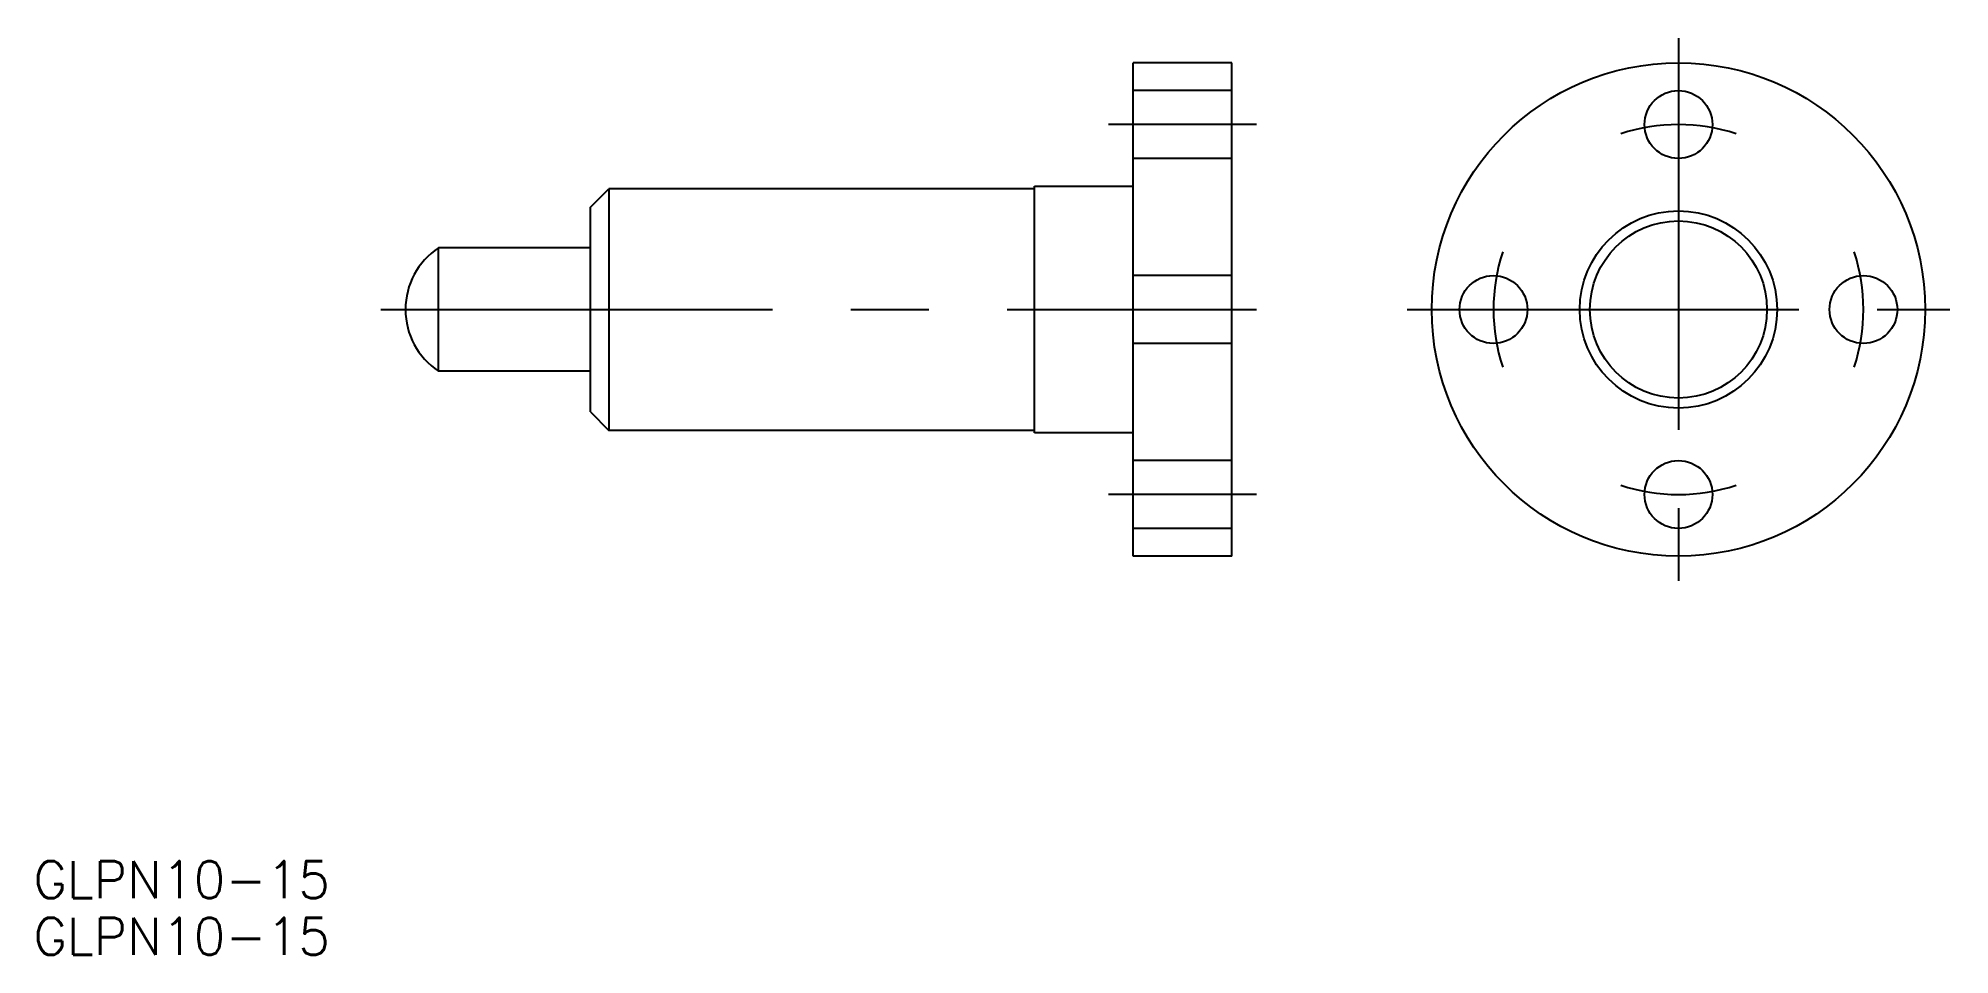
# Model space of a CAD drawing. Extents: x -133 to 22, y -52 to 22.
import ezdxf

# ---------------------------------------------------------------- set-up
doc = ezdxf.new("R2010")
doc.units = 0
doc.linetypes.add('CENTER', pattern=[50.8, 31.75, -6.35, 6.35, -6.35])
doc.linetypes.add('DASHED', pattern=[19.05, 12.7, -6.35])
doc.layers.get('0').update_dxf_attribs({"linetype": 'CONTINUOUS'})
doc.layers.add('CENTER', color=1, linetype='CENTER')
doc.styles.get("Standard").update_dxf_attribs({"font": 'txt.shx', "height": 3, "bigfont": 'bigfont.shx'})

msp = doc.modelspace()

# ---------------------------------------------------------------- linework, layer by layer
at = {"color": 7, "linetype": 'CONTINUOUS'}
for p, q in [((-44.22, -20), (-44.22, 20)), ((-36.22, 20), (-44.22, 20)), ((-36.22, -20), (-36.22, 20)), ((-88.22, 8.3), (-86.72, 9.8)), ((-86.72, 9.8), (-86.72, -9.8)), ((-52.22, 9.8), (-86.72, 9.8)), ((-52.22, -10), (-52.22, 10)), ((-52.22, 10), (-44.22, 10)), ((-88.22, -8.3), (-88.22, 8.3)), ((-88.22, 5), (-100.54, 5)), ((-100.54, -5), (-100.54, 5)), ((-88.22, -5), (-100.54, -5)), ((-88.22, -8.3), (-86.72, -9.8)), ((-52.22, -9.8), (-86.72, -9.8)), ((-44.22, -10), (-52.22, -10)), ((-36.22, -20), (-44.22, -20))]:
    msp.add_line(p, q, dxfattribs=at)
at = {"color": 3, "linetype": 'DASHED'}
for p, q in [((-36.22, 17.75), (-44.22, 17.75)), ((-36.22, 12.25), (-44.22, 12.25)), ((-36.22, 2.75), (-44.22, 2.75)), ((-36.22, -2.75), (-44.22, -2.75)), ((-36.22, -12.25), (-44.22, -12.25)), ((-36.22, -17.75), (-44.22, -17.75))]:
    msp.add_line(p, q, dxfattribs=at)
at = {"color": 7, "linetype": 'CONTINUOUS'}
for centre, radius in [((0, 0), 20), ((0, 15), 2.75), ((0, 0), 8), ((-15, 0), 2.75), ((15, 0), 2.75), ((0, -15), 2.75)]:
    msp.add_circle(centre, radius, dxfattribs=at)
at = {"color": 3, "linetype": 'CONTINUOUS'}
msp.add_circle((0, 0), 7.18, dxfattribs=at)
at = {"color": 7, "linetype": 'CONTINUOUS'}
msp.add_arc((-97.22, 0), 6, 123.5573, 236.4427, dxfattribs=at)
at = {"layer": 'CENTER', "color": 1, "linetype": 'CENTER'}
for p, q in [((0, 22), (0, -22)), ((-34.22, 15), (-46.22, 15)), ((-105.22, 0), (-34.22, 0)), ((-22, 0), (22, 0)), ((-34.22, -15), (-46.22, -15))]:
    msp.add_line(p, q, dxfattribs=at)
for start, end in [(71.8416, 108.1584), (161.8416, 198.1584), (341.8416, 18.1584), (251.8416, 288.1584)]:
    msp.add_arc((0, 0), 15, start, end, dxfattribs=at)

# ---------------------------------------------------------------- texts
at = {"color": 7, "linetype": 'CONTINUOUS'}
for p in [(-133.38, -47.73), (-133.38, -52.33)]:
    msp.add_text('GLPN10-15', height=3, dxfattribs=at).set_placement(p)

doc.saveas('drawing.dxf')
